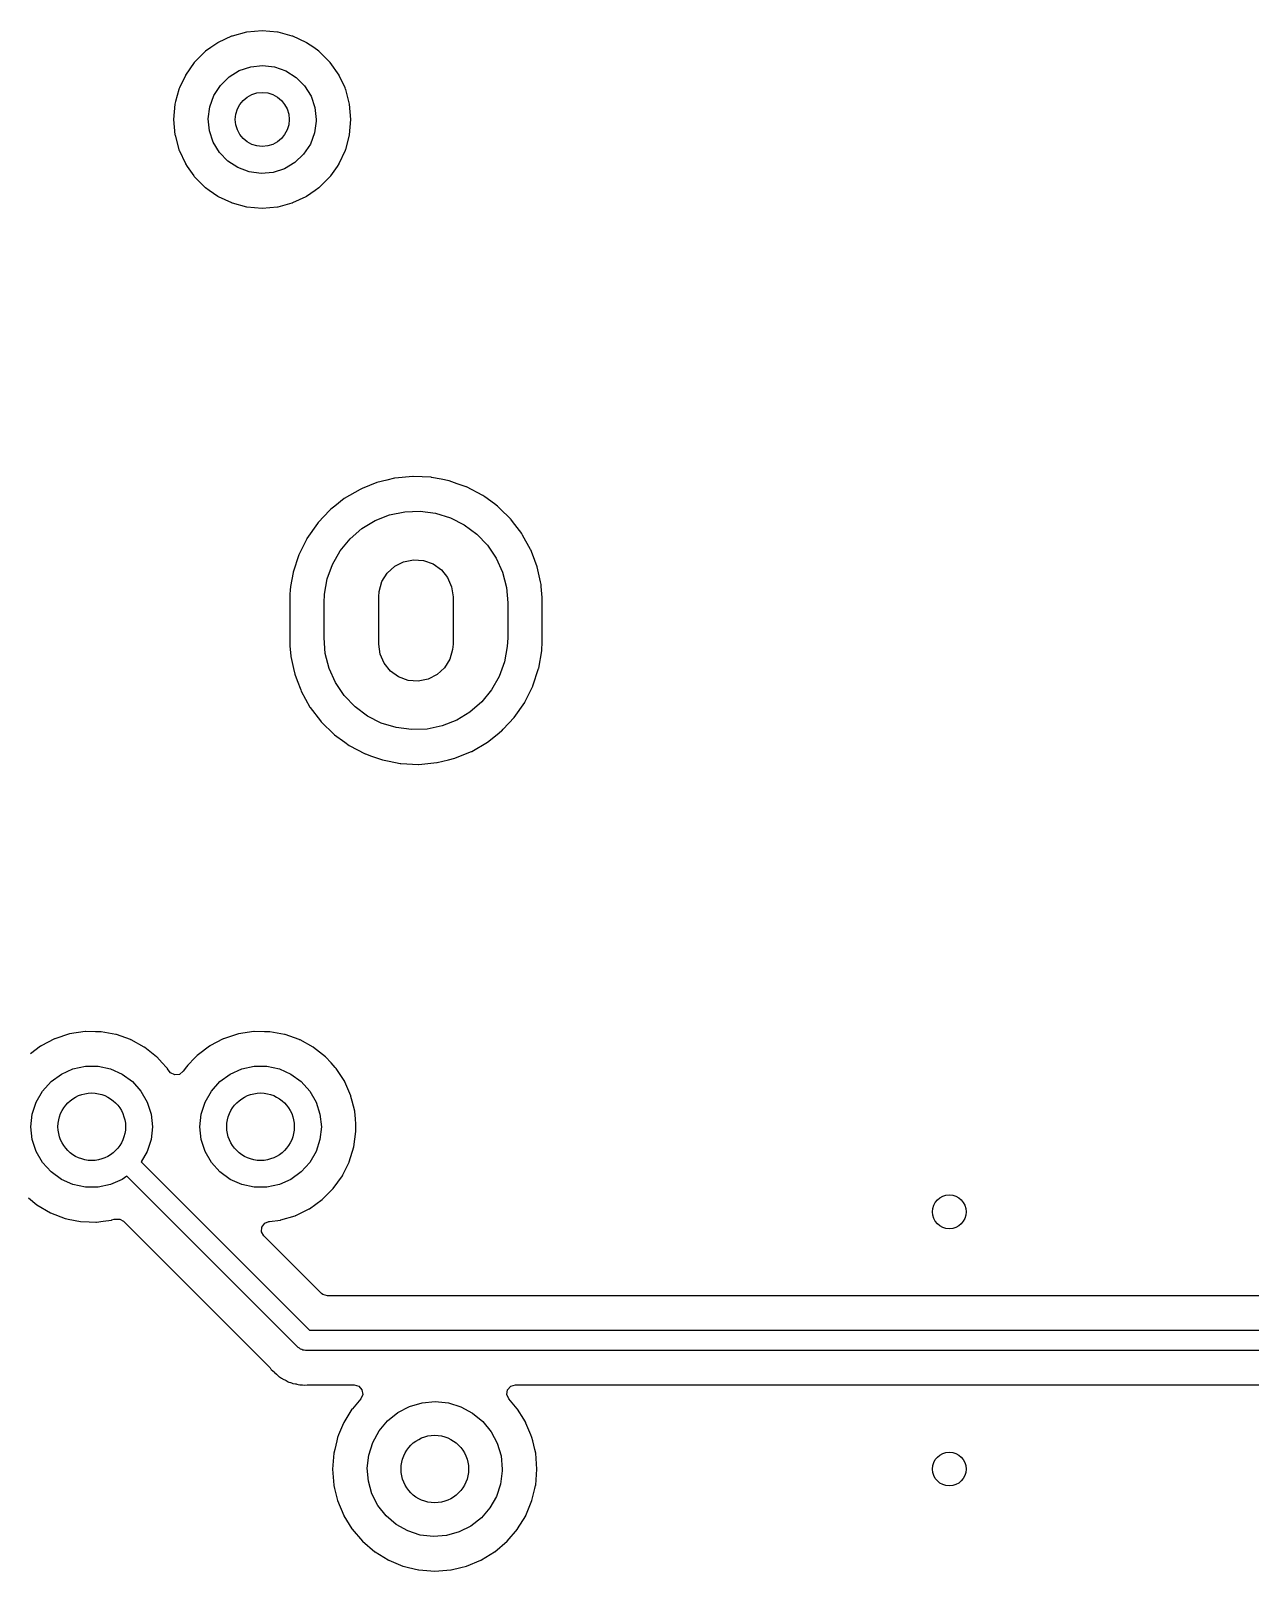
# Model space of a CAD drawing. Extents: x 123 to 292, y -246 to -33.
# Drawn here: x 232.02 to 250.07, y -164.33 to -141.51 of the extents above; entities that cross this region are included whole.
import ezdxf

# ---------------------------------------------------------------- set-up
doc = ezdxf.new("R2010")
doc.units = 0
doc.layers.add('BLACK', color=7, linetype='CONTINUOUS')

msp = doc.modelspace()

# ---------------------------------------------------------------- linework, layer by layer
at = {"layer": 'BLACK', "linetype": 'CONTINUOUS'}
for p, q in [((234.787, -141.687), (234.682, -141.76)), ((234.792, -141.684), (234.787, -141.687)), ((234.989, -141.592), (234.792, -141.684)), ((234.792, -141.684), (234.792, -141.684)), ((234.994, -141.59), (234.989, -141.592)), ((234.989, -141.592), (234.989, -141.592)), ((234.999, -141.588), (234.994, -141.59)), ((235.21, -141.532), (234.999, -141.588)), ((234.999, -141.588), (234.999, -141.588)), ((235.215, -141.531), (235.21, -141.532)), ((235.21, -141.532), (235.21, -141.532)), ((235.443, -141.511), (235.215, -141.531)), ((235.671, -141.531), (235.443, -141.511)), ((235.677, -141.532), (235.671, -141.531)), ((235.887, -141.588), (235.677, -141.532)), ((235.677, -141.532), (235.677, -141.532)), ((235.893, -141.59), (235.887, -141.588)), ((235.887, -141.588), (235.887, -141.588)), ((235.898, -141.592), (235.893, -141.59)), ((236.095, -141.684), (235.898, -141.592)), ((235.898, -141.592), (235.898, -141.592)), ((236.1, -141.687), (236.095, -141.684)), ((236.095, -141.684), (236.095, -141.684)), ((236.205, -141.76), (236.1, -141.687)), ((234.599, -141.818), (234.437, -141.98)), ((234.604, -141.815), (234.599, -141.818)), ((234.682, -141.76), (234.604, -141.815)), ((234.604, -141.815), (234.604, -141.815)), ((236.283, -141.815), (236.205, -141.76)), ((236.288, -141.818), (236.283, -141.815)), ((236.283, -141.815), (236.283, -141.815)), ((236.45, -141.98), (236.288, -141.818)), ((234.437, -141.98), (234.306, -142.167)), ((234.951, -142.194), (235.103, -142.1)), ((235.103, -142.1), (235.272, -142.043)), ((235.272, -142.043), (235.449, -142.024)), ((235.449, -142.024), (235.626, -142.045)), ((235.626, -142.045), (235.794, -142.105)), ((235.794, -142.105), (235.945, -142.201)), ((236.581, -142.167), (236.45, -141.98)), ((234.217, -142.357), (234.209, -142.375)), ((234.304, -142.172), (234.217, -142.357)), ((234.306, -142.167), (234.304, -142.172)), ((234.304, -142.172), (234.304, -142.172)), ((234.727, -142.468), (234.823, -142.319)), ((234.823, -142.319), (234.951, -142.194)), ((235.945, -142.201), (236.07, -142.327)), ((236.07, -142.327), (236.165, -142.479)), ((236.583, -142.172), (236.581, -142.167)), ((236.669, -142.357), (236.583, -142.172)), ((236.583, -142.172), (236.583, -142.172)), ((236.678, -142.375), (236.669, -142.357)), ((234.15, -142.596), (234.13, -142.824)), ((234.159, -142.56), (234.15, -142.596)), ((234.208, -142.38), (234.159, -142.56)), ((234.209, -142.375), (234.208, -142.38)), ((234.208, -142.38), (234.208, -142.38)), ((234.666, -142.636), (234.727, -142.468)), ((236.165, -142.479), (236.224, -142.647)), ((236.679, -142.38), (236.678, -142.375)), ((236.727, -142.56), (236.679, -142.38)), ((236.679, -142.38), (236.679, -142.38)), ((236.737, -142.596), (236.727, -142.56)), ((236.757, -142.824), (236.737, -142.596)), ((234.13, -142.824), (234.15, -143.052)), ((234.643, -142.813), (234.666, -142.636)), ((234.661, -142.991), (234.643, -142.813)), ((236.224, -142.647), (236.243, -142.824)), ((236.243, -142.824), (236.243, -142.847)), ((236.737, -143.052), (236.757, -142.824)), ((234.15, -143.052), (234.151, -143.058)), ((234.717, -143.16), (234.661, -142.991)), ((236.218, -143.023), (236.155, -143.19)), ((236.243, -142.847), (236.218, -143.023)), ((236.736, -143.058), (236.737, -143.052)), ((234.151, -143.058), (234.151, -143.058)), ((234.151, -143.058), (234.207, -143.267)), ((234.207, -143.267), (234.209, -143.273)), ((234.209, -143.273), (234.211, -143.278)), ((234.211, -143.278), (234.211, -143.278)), ((234.211, -143.278), (234.304, -143.476)), ((234.81, -143.312), (234.717, -143.16)), ((236.155, -143.19), (236.056, -143.338)), ((236.583, -143.476), (236.675, -143.278)), ((236.675, -143.278), (236.678, -143.273)), ((236.675, -143.278), (236.675, -143.278)), ((236.678, -143.273), (236.679, -143.267)), ((236.679, -143.267), (236.736, -143.058)), ((236.736, -143.058), (236.736, -143.058)), ((234.304, -143.476), (234.304, -143.476)), ((234.304, -143.476), (234.306, -143.481)), ((234.306, -143.481), (234.332, -143.519)), ((234.933, -143.441), (234.81, -143.312)), ((235.083, -143.538), (234.933, -143.441)), ((235.927, -143.461), (235.774, -143.553)), ((236.056, -143.338), (235.927, -143.461)), ((236.555, -143.519), (236.581, -143.481)), ((236.581, -143.481), (236.583, -143.476)), ((236.583, -143.476), (236.583, -143.476)), ((234.332, -143.519), (234.43, -143.658)), ((234.43, -143.658), (234.437, -143.668)), ((234.437, -143.668), (234.599, -143.83)), ((235.25, -143.6), (235.083, -143.538)), ((235.427, -143.624), (235.25, -143.6)), ((235.604, -143.608), (235.427, -143.624)), ((235.774, -143.553), (235.604, -143.608)), ((236.288, -143.83), (236.45, -143.668)), ((236.45, -143.668), (236.457, -143.658)), ((236.457, -143.658), (236.555, -143.519)), ((234.599, -143.83), (234.604, -143.834)), ((234.604, -143.834), (234.604, -143.834)), ((234.604, -143.834), (234.658, -143.872)), ((234.658, -143.872), (234.787, -143.962)), ((234.787, -143.962), (234.792, -143.964)), ((234.792, -143.964), (234.792, -143.964)), ((234.792, -143.964), (234.989, -144.056)), ((235.898, -144.056), (236.095, -143.964)), ((236.095, -143.964), (236.1, -143.962)), ((236.095, -143.964), (236.095, -143.964)), ((236.1, -143.962), (236.229, -143.872)), ((236.229, -143.872), (236.283, -143.834)), ((236.283, -143.834), (236.288, -143.83)), ((236.283, -143.834), (236.283, -143.834)), ((234.989, -144.056), (234.994, -144.058)), ((234.994, -144.058), (234.999, -144.06)), ((234.999, -144.06), (234.999, -144.06)), ((234.999, -144.06), (235.21, -144.116)), ((235.21, -144.116), (235.21, -144.116)), ((235.21, -144.116), (235.215, -144.118)), ((235.215, -144.118), (235.443, -144.138)), ((235.443, -144.138), (235.671, -144.118)), ((235.671, -144.118), (235.677, -144.116)), ((235.677, -144.116), (235.887, -144.06)), ((235.677, -144.116), (235.677, -144.116)), ((235.887, -144.06), (235.893, -144.058)), ((235.887, -144.06), (235.887, -144.06)), ((235.893, -144.058), (235.898, -144.056)), ((236.891, -148.303), (236.657, -148.44)), ((236.924, -148.29), (236.891, -148.303)), ((237.138, -148.203), (236.924, -148.29)), ((237.142, -148.201), (237.138, -148.203)), ((237.138, -148.203), (237.138, -148.203)), ((237.288, -148.165), (237.142, -148.201)), ((237.401, -148.138), (237.288, -148.165)), ((237.406, -148.137), (237.401, -148.138)), ((237.401, -148.138), (237.401, -148.138)), ((237.675, -148.111), (237.406, -148.137)), ((237.68, -148.111), (237.675, -148.111)), ((237.942, -148.124), (237.68, -148.111)), ((237.68, -148.111), (237.68, -148.111)), ((237.946, -148.124), (237.942, -148.124)), ((237.942, -148.124), (237.942, -148.124)), ((237.951, -148.125), (237.946, -148.124)), ((238.093, -148.153), (237.951, -148.125)), ((237.951, -148.125), (237.951, -148.125)), ((238.212, -148.177), (238.093, -148.153)), ((238.331, -148.219), (238.212, -148.177)), ((238.464, -148.266), (238.331, -148.219)), ((238.468, -148.267), (238.464, -148.266)), ((238.464, -148.266), (238.464, -148.266)), ((238.708, -148.393), (238.468, -148.267)), ((236.657, -148.44), (236.519, -148.55)), ((238.712, -148.396), (238.708, -148.393)), ((238.739, -148.416), (238.712, -148.396)), ((238.881, -148.519), (238.739, -148.416)), ((238.927, -148.553), (238.881, -148.519)), ((236.442, -148.613), (236.272, -148.795)), ((236.445, -148.609), (236.442, -148.613)), ((236.461, -148.596), (236.445, -148.609)), ((236.519, -148.55), (236.461, -148.596)), ((237.113, -148.766), (237.327, -148.681)), ((237.327, -148.681), (237.552, -148.634)), ((237.552, -148.634), (237.782, -148.626)), ((237.782, -148.626), (238.01, -148.656)), ((238.01, -148.656), (238.23, -148.724)), ((238.23, -148.724), (238.435, -148.828)), ((238.964, -148.589), (238.927, -148.553)), ((239.114, -148.736), (238.964, -148.589)), ((239.121, -148.743), (239.114, -148.736)), ((239.124, -148.746), (239.121, -148.743)), ((239.148, -148.778), (239.124, -148.746)), ((239.124, -148.746), (239.124, -148.746)), ((236.26, -148.808), (236.105, -149.03)), ((236.272, -148.795), (236.26, -148.808)), ((236.743, -149.036), (236.917, -148.885)), ((236.917, -148.885), (237.113, -148.766)), ((238.435, -148.828), (238.619, -148.965)), ((238.619, -148.965), (238.778, -149.132)), ((239.286, -148.958), (239.148, -148.778)), ((239.288, -148.962), (239.286, -148.958)), ((239.299, -148.982), (239.288, -148.962)), ((239.288, -148.962), (239.288, -148.962)), ((239.417, -149.195), (239.299, -148.982)), ((236.103, -149.034), (236.005, -149.231)), ((236.105, -149.03), (236.103, -149.034)), ((236.103, -149.034), (236.103, -149.034)), ((236.483, -149.414), (236.597, -149.214)), ((236.597, -149.214), (236.743, -149.036)), ((238.778, -149.132), (238.906, -149.323)), ((239.419, -149.199), (239.417, -149.195)), ((239.443, -149.263), (239.419, -149.199)), ((239.419, -149.199), (239.419, -149.199)), ((235.985, -149.273), (235.9, -149.531)), ((236.005, -149.231), (235.985, -149.273)), ((236.405, -149.63), (236.483, -149.414)), ((237.294, -149.543), (237.404, -149.442)), ((237.404, -149.442), (237.537, -149.375)), ((237.537, -149.375), (237.683, -149.345)), ((237.683, -149.345), (237.832, -149.356)), ((237.832, -149.356), (237.973, -149.407)), ((237.973, -149.407), (238.095, -149.493)), ((238.906, -149.323), (239.001, -149.532)), ((239.513, -149.449), (239.443, -149.263)), ((235.899, -149.535), (235.863, -149.743)), ((235.9, -149.531), (235.899, -149.535)), ((235.899, -149.535), (235.899, -149.535)), ((236.364, -149.856), (236.405, -149.63)), ((237.174, -149.814), (237.216, -149.67)), ((237.216, -149.67), (237.294, -149.543)), ((238.095, -149.493), (238.188, -149.609)), ((238.188, -149.609), (238.248, -149.746)), ((239.001, -149.532), (239.059, -149.755)), ((239.514, -149.453), (239.513, -149.449)), ((239.563, -149.675), (239.514, -149.453)), ((239.514, -149.453), (239.514, -149.453)), ((235.851, -149.85), (235.849, -149.884)), ((235.849, -149.884), (235.849, -150.573)), ((235.854, -149.802), (235.851, -149.85)), ((235.863, -149.743), (235.854, -149.798)), ((235.854, -149.798), (235.854, -149.802)), ((236.358, -149.984), (236.364, -149.856)), ((237.168, -149.894), (237.174, -149.814)), ((237.168, -150.594), (237.168, -149.894)), ((238.248, -149.746), (238.268, -149.894)), ((238.268, -149.894), (238.268, -150.594)), ((239.059, -149.755), (239.078, -149.984)), ((239.572, -149.714), (239.563, -149.675)), ((239.574, -149.743), (239.572, -149.714)), ((239.586, -149.906), (239.574, -149.743)), ((236.358, -150.504), (236.358, -149.984)), ((239.078, -149.984), (239.078, -150.504)), ((239.587, -149.915), (239.586, -149.906)), ((239.587, -150.604), (239.587, -149.915)), ((235.849, -150.573), (235.85, -150.575)), ((235.85, -150.575), (235.853, -150.619)), ((235.85, -150.575), (235.85, -150.575)), ((236.377, -150.733), (236.358, -150.504)), ((239.078, -150.504), (239.072, -150.632)), ((235.853, -150.619), (235.864, -150.774)), ((235.864, -150.774), (235.865, -150.779)), ((235.865, -150.779), (235.865, -150.779)), ((235.865, -150.779), (235.904, -150.957)), ((236.435, -150.956), (236.377, -150.733)), ((237.188, -150.742), (237.168, -150.594)), ((237.248, -150.879), (237.188, -150.742)), ((238.262, -150.674), (238.22, -150.818)), ((238.268, -150.594), (238.262, -150.674)), ((239.072, -150.632), (239.031, -150.858)), ((239.537, -150.953), (239.582, -150.694)), ((239.582, -150.69), (239.584, -150.646)), ((239.582, -150.694), (239.582, -150.69)), ((239.582, -150.694), (239.582, -150.694)), ((239.584, -150.646), (239.586, -150.606)), ((239.586, -150.606), (239.587, -150.604)), ((239.586, -150.606), (239.586, -150.606)), ((235.904, -150.957), (235.923, -151.039)), ((235.923, -151.039), (235.958, -151.133)), ((236.53, -151.165), (236.435, -150.956)), ((237.341, -150.995), (237.248, -150.879)), ((237.463, -151.081), (237.341, -150.995)), ((238.142, -150.945), (238.032, -151.046)), ((238.22, -150.818), (238.142, -150.945)), ((239.031, -150.858), (238.953, -151.074)), ((239.451, -151.215), (239.536, -150.957)), ((239.536, -150.957), (239.537, -150.953)), ((235.958, -151.133), (236.012, -151.274)), ((236.658, -151.356), (236.53, -151.165)), ((237.604, -151.132), (237.463, -151.081)), ((237.753, -151.143), (237.604, -151.132)), ((237.899, -151.113), (237.753, -151.143)), ((238.032, -151.046), (237.899, -151.113)), ((238.953, -151.074), (238.839, -151.274)), ((239.333, -151.454), (239.449, -151.219)), ((239.449, -151.219), (239.451, -151.215)), ((239.449, -151.219), (239.449, -151.219)), ((236.012, -151.274), (236.019, -151.293)), ((236.019, -151.293), (236.15, -151.53)), ((236.817, -151.523), (236.658, -151.356)), ((238.693, -151.452), (238.519, -151.603)), ((238.839, -151.274), (238.693, -151.452)), ((239.176, -151.68), (239.331, -151.458)), ((239.331, -151.458), (239.333, -151.454)), ((236.15, -151.53), (236.153, -151.533)), ((236.153, -151.533), (236.304, -151.731)), ((237.001, -151.66), (236.817, -151.523)), ((237.206, -151.764), (237.001, -151.66)), ((238.323, -151.722), (238.109, -151.807)), ((238.519, -151.603), (238.323, -151.722)), ((239.013, -151.855), (239.173, -151.684)), ((239.173, -151.684), (239.176, -151.68)), ((239.173, -151.684), (239.173, -151.684)), ((236.304, -151.731), (236.315, -151.745)), ((236.315, -151.745), (236.509, -151.935)), ((236.509, -151.935), (236.512, -151.938)), ((236.512, -151.938), (236.512, -151.938)), ((236.512, -151.938), (236.664, -152.048)), ((237.426, -151.832), (237.206, -151.764)), ((237.654, -151.862), (237.426, -151.832)), ((237.884, -151.854), (237.654, -151.862)), ((238.109, -151.807), (237.884, -151.854)), ((238.779, -152.048), (238.924, -151.932)), ((238.924, -151.932), (238.987, -151.881)), ((238.987, -151.881), (238.991, -151.879)), ((238.987, -151.881), (238.987, -151.881)), ((238.991, -151.879), (239.013, -151.855)), ((236.664, -152.048), (236.728, -152.095)), ((236.728, -152.095), (236.968, -152.221)), ((238.545, -152.185), (238.779, -152.048)), ((236.968, -152.221), (236.972, -152.222)), ((236.972, -152.222), (236.972, -152.222)), ((236.972, -152.222), (237.06, -152.253)), ((237.06, -152.253), (237.224, -152.311)), ((237.224, -152.311), (237.322, -152.33)), ((237.322, -152.33), (237.485, -152.363)), ((237.485, -152.363), (237.485, -152.363)), ((237.485, -152.363), (237.49, -152.364)), ((237.49, -152.364), (237.494, -152.364)), ((237.494, -152.364), (237.494, -152.364)), ((237.494, -152.364), (237.756, -152.377)), ((237.756, -152.377), (237.756, -152.377)), ((237.756, -152.377), (237.761, -152.377)), ((237.761, -152.377), (238.03, -152.351)), ((238.03, -152.351), (238.035, -152.35)), ((238.035, -152.35), (238.2, -152.31)), ((238.035, -152.35), (238.035, -152.35)), ((238.2, -152.31), (238.294, -152.287)), ((238.294, -152.287), (238.453, -152.222)), ((238.453, -152.222), (238.541, -152.187)), ((238.541, -152.187), (238.545, -152.185)), ((238.541, -152.187), (238.541, -152.187)), ((232.366, -156.443), (232.169, -156.546)), ((232.37, -156.441), (232.366, -156.443)), ((232.366, -156.443), (232.366, -156.443)), ((232.59, -156.369), (232.37, -156.441)), ((232.819, -156.334), (232.59, -156.369)), ((232.825, -156.334), (232.819, -156.334)), ((232.974, -156.336), (232.825, -156.334)), ((232.825, -156.334), (232.825, -156.334)), ((233.051, -156.337), (232.974, -156.336)), ((233.056, -156.338), (233.051, -156.337)), ((233.274, -156.377), (233.056, -156.338)), ((233.056, -156.338), (233.056, -156.338)), ((233.279, -156.378), (233.274, -156.377)), ((233.274, -156.377), (233.274, -156.377)), ((233.284, -156.379), (233.279, -156.378)), ((233.492, -156.453), (233.284, -156.379)), ((233.284, -156.379), (233.284, -156.379)), ((233.497, -156.455), (233.492, -156.453)), ((233.492, -156.453), (233.492, -156.453)), ((233.502, -156.457), (233.497, -156.455)), ((233.696, -156.564), (233.502, -156.457)), ((233.502, -156.457), (233.502, -156.457)), ((234.866, -156.443), (234.669, -156.546)), ((234.87, -156.441), (234.866, -156.443)), ((234.866, -156.443), (234.866, -156.443)), ((235.09, -156.369), (234.87, -156.441)), ((235.319, -156.334), (235.09, -156.369)), ((235.325, -156.334), (235.319, -156.334)), ((235.474, -156.336), (235.325, -156.334)), ((235.325, -156.334), (235.325, -156.334)), ((235.551, -156.337), (235.474, -156.336)), ((235.556, -156.338), (235.551, -156.337)), ((235.774, -156.377), (235.556, -156.338)), ((235.556, -156.338), (235.556, -156.338)), ((235.779, -156.378), (235.774, -156.377)), ((235.774, -156.377), (235.774, -156.377)), ((235.784, -156.379), (235.779, -156.378)), ((235.992, -156.453), (235.784, -156.379)), ((235.784, -156.379), (235.784, -156.379)), ((235.997, -156.455), (235.992, -156.453)), ((235.992, -156.453), (235.992, -156.453)), ((236.002, -156.457), (235.997, -156.455)), ((236.196, -156.564), (236.002, -156.457)), ((236.002, -156.457), (236.002, -156.457)), ((232.161, -156.551), (232.013, -156.662)), ((232.165, -156.548), (232.161, -156.551)), ((232.161, -156.551), (232.161, -156.551)), ((232.169, -156.546), (232.165, -156.548)), ((233.7, -156.567), (233.696, -156.564)), ((233.696, -156.564), (233.696, -156.564)), ((233.704, -156.57), (233.7, -156.567)), ((233.878, -156.707), (233.704, -156.57)), ((233.704, -156.57), (233.704, -156.57)), ((233.882, -156.71), (233.878, -156.707)), ((233.878, -156.707), (233.878, -156.707)), ((233.963, -156.799), (233.882, -156.71)), ((234.446, -156.722), (234.343, -156.83)), ((234.48, -156.687), (234.446, -156.722)), ((234.498, -156.673), (234.48, -156.687)), ((234.661, -156.551), (234.498, -156.673)), ((234.665, -156.548), (234.661, -156.551)), ((234.661, -156.551), (234.661, -156.551)), ((234.669, -156.546), (234.665, -156.548)), ((236.2, -156.567), (236.196, -156.564)), ((236.196, -156.564), (236.196, -156.564)), ((236.204, -156.57), (236.2, -156.567)), ((236.378, -156.707), (236.204, -156.57)), ((236.204, -156.57), (236.204, -156.57)), ((236.382, -156.71), (236.378, -156.707)), ((236.378, -156.707), (236.378, -156.707)), ((236.463, -156.799), (236.382, -156.71)), ((232.316, -157.075), (232.468, -156.965)), ((232.468, -156.965), (232.64, -156.888)), ((232.64, -156.888), (232.824, -156.849)), ((232.824, -156.849), (233.012, -156.849)), ((233.012, -156.849), (233.196, -156.888)), ((233.196, -156.888), (233.368, -156.965)), ((233.368, -156.965), (233.52, -157.075)), ((234.024, -156.867), (233.963, -156.799)), ((234.038, -156.882), (234.024, -156.867)), ((234.041, -156.886), (234.038, -156.882)), ((234.063, -156.921), (234.041, -156.886)), ((234.041, -156.886), (234.041, -156.886)), ((234.084, -156.945), (234.063, -156.921)), ((234.147, -156.976), (234.084, -156.945)), ((234.218, -156.968), (234.147, -156.976)), ((234.273, -156.923), (234.218, -156.968)), ((234.32, -156.855), (234.273, -156.923)), ((234.343, -156.83), (234.32, -156.855)), ((234.816, -157.075), (234.968, -156.965)), ((234.968, -156.965), (235.14, -156.888)), ((235.14, -156.888), (235.324, -156.849)), ((235.324, -156.849), (235.512, -156.849)), ((235.512, -156.849), (235.696, -156.888)), ((235.696, -156.888), (235.868, -156.965)), ((235.868, -156.965), (236.02, -157.075)), ((236.524, -156.867), (236.463, -156.799)), ((236.538, -156.882), (236.524, -156.867)), ((236.664, -157.076), (236.538, -156.882)), ((232.19, -157.215), (232.316, -157.075)), ((233.52, -157.075), (233.646, -157.215)), ((234.69, -157.215), (234.816, -157.075)), ((236.02, -157.075), (236.146, -157.215)), ((236.666, -157.081), (236.664, -157.076)), ((236.754, -157.284), (236.666, -157.081)), ((236.666, -157.081), (236.666, -157.081)), ((232.038, -157.557), (232.096, -157.378)), ((232.096, -157.378), (232.19, -157.215)), ((233.646, -157.215), (233.74, -157.378)), ((233.74, -157.378), (233.798, -157.557)), ((234.538, -157.557), (234.596, -157.378)), ((234.596, -157.378), (234.69, -157.215)), ((236.146, -157.215), (236.24, -157.378)), ((236.24, -157.378), (236.298, -157.557)), ((236.756, -157.289), (236.754, -157.284)), ((236.757, -157.294), (236.756, -157.289)), ((236.775, -157.364), (236.757, -157.294)), ((236.757, -157.294), (236.757, -157.294)), ((236.812, -157.513), (236.775, -157.364)), ((232.018, -157.744), (232.038, -157.557)), ((233.798, -157.557), (233.818, -157.744)), ((234.518, -157.744), (234.538, -157.557)), ((236.298, -157.557), (236.318, -157.744)), ((236.813, -157.518), (236.812, -157.513)), ((236.822, -157.627), (236.813, -157.518)), ((236.813, -157.518), (236.813, -157.518)), ((236.828, -157.705), (236.822, -157.627)), ((232.038, -157.931), (232.018, -157.744)), ((233.818, -157.744), (233.798, -157.931)), ((234.538, -157.931), (234.518, -157.744)), ((236.318, -157.744), (236.298, -157.931)), ((236.799, -158.043), (236.83, -157.813)), ((236.831, -157.744), (236.828, -157.705)), ((236.83, -157.813), (236.831, -157.761)), ((236.831, -157.747), (236.831, -157.744)), ((236.831, -157.761), (236.831, -157.747)), ((236.831, -157.747), (236.831, -157.747)), ((232.096, -158.11), (232.038, -157.931)), ((232.19, -158.273), (232.096, -158.11)), ((233.74, -158.11), (233.651, -158.265)), ((233.798, -157.931), (233.74, -158.11)), ((234.596, -158.11), (234.538, -157.931)), ((234.69, -158.273), (234.596, -158.11)), ((236.24, -158.11), (236.146, -158.273)), ((236.298, -157.931), (236.24, -158.11)), ((236.732, -158.264), (236.799, -158.043)), ((232.316, -158.413), (232.19, -158.273)), ((233.651, -158.265), (236.145, -160.759)), ((234.816, -158.413), (234.69, -158.273)), ((236.146, -158.273), (236.02, -158.413)), ((236.637, -158.457), (236.73, -158.269)), ((236.73, -158.269), (236.732, -158.264)), ((236.73, -158.269), (236.73, -158.269)), ((232.468, -158.523), (232.316, -158.413)), ((232.64, -158.6), (232.468, -158.523)), ((233.368, -158.523), (233.196, -158.6)), ((233.436, -158.474), (233.368, -158.523)), ((235.977, -161.015), (233.436, -158.474)), ((234.968, -158.523), (234.816, -158.413)), ((235.14, -158.6), (234.968, -158.523)), ((235.868, -158.523), (235.696, -158.6)), ((236.02, -158.413), (235.868, -158.523)), ((236.494, -158.66), (236.629, -158.472)), ((236.629, -158.472), (236.637, -158.457)), ((231.982, -158.797), (232.107, -158.902)), ((232.824, -158.639), (232.64, -158.6)), ((233.012, -158.639), (232.824, -158.639)), ((233.196, -158.6), (233.012, -158.639)), ((235.324, -158.639), (235.14, -158.6)), ((235.512, -158.639), (235.324, -158.639)), ((235.696, -158.6), (235.512, -158.639)), ((236.33, -158.823), (236.494, -158.66)), ((232.107, -158.902), (232.307, -159.019)), ((232.307, -159.019), (232.524, -159.101)), ((235.938, -159.058), (236.137, -158.96)), ((236.137, -158.96), (236.142, -158.958)), ((236.137, -158.96), (236.137, -158.96)), ((236.142, -158.958), (236.33, -158.823)), ((232.524, -159.101), (232.529, -159.102)), ((232.529, -159.102), (232.529, -159.102)), ((232.529, -159.102), (232.57, -159.111)), ((232.57, -159.111), (232.751, -159.147)), ((232.751, -159.147), (232.881, -159.152)), ((232.881, -159.152), (232.977, -159.156)), ((232.977, -159.156), (232.977, -159.156)), ((232.977, -159.156), (232.982, -159.156)), ((232.982, -159.156), (232.987, -159.155)), ((232.987, -159.155), (233.087, -159.142)), ((232.987, -159.155), (232.987, -159.155)), ((233.087, -159.142), (233.212, -159.126)), ((233.212, -159.126), (233.217, -159.125)), ((233.217, -159.125), (233.248, -159.115)), ((233.217, -159.125), (233.217, -159.125)), ((233.248, -159.115), (233.261, -159.112)), ((233.261, -159.112), (233.332, -159.111)), ((233.332, -159.111), (233.386, -159.143)), ((233.386, -159.143), (235.559, -161.317)), ((235.434, -159.3), (235.439, -159.229)), ((235.439, -159.229), (235.481, -159.172)), ((235.481, -159.172), (235.541, -159.148)), ((235.541, -159.148), (235.548, -159.147)), ((235.548, -159.147), (235.712, -159.126)), ((235.712, -159.126), (235.717, -159.125)), ((235.717, -159.125), (235.929, -159.061)), ((235.717, -159.125), (235.717, -159.125)), ((235.929, -159.061), (235.934, -159.06)), ((235.934, -159.06), (235.938, -159.058)), ((235.468, -159.362), (235.434, -159.3)), ((236.319, -160.214), (235.468, -159.362)), ((236.34, -160.23), (236.319, -160.214)), ((236.408, -160.25), (236.34, -160.23)), ((256.385, -160.25), (236.408, -160.25)), ((236.145, -160.759), (271.057, -160.759)), ((235.994, -161.025), (235.977, -161.015)), ((236.008, -161.039), (235.994, -161.025)), ((236.027, -161.044), (236.008, -161.039)), ((236.044, -161.054), (236.027, -161.044)), ((236.064, -161.054), (236.044, -161.054)), ((236.083, -161.059), (236.064, -161.054)), ((271.12, -161.059), (236.083, -161.059)), ((235.559, -161.317), (235.567, -161.325)), ((235.567, -161.325), (235.572, -161.332)), ((235.572, -161.332), (235.577, -161.338)), ((235.577, -161.338), (235.577, -161.338)), ((235.577, -161.338), (235.623, -161.381)), ((235.623, -161.381), (235.626, -161.383)), ((235.626, -161.383), (235.647, -161.404)), ((235.647, -161.404), (235.65, -161.407)), ((235.65, -161.407), (235.659, -161.414)), ((235.659, -161.414), (235.693, -161.446)), ((235.693, -161.446), (235.7, -161.45)), ((235.7, -161.45), (235.7, -161.45)), ((235.7, -161.45), (235.712, -161.456)), ((235.712, -161.456), (235.728, -161.467)), ((235.728, -161.467), (235.738, -161.475)), ((235.738, -161.475), (235.745, -161.48)), ((235.745, -161.48), (235.752, -161.483)), ((235.752, -161.483), (235.752, -161.483)), ((235.752, -161.483), (235.788, -161.499)), ((235.788, -161.499), (235.798, -161.504)), ((235.798, -161.504), (235.828, -161.52)), ((235.828, -161.52), (235.839, -161.526)), ((235.839, -161.526), (235.859, -161.531)), ((235.859, -161.531), (235.878, -161.538)), ((235.878, -161.538), (235.898, -161.546)), ((235.898, -161.546), (235.933, -161.552)), ((235.933, -161.552), (235.943, -161.554)), ((235.943, -161.554), (235.955, -161.556)), ((235.955, -161.556), (235.976, -161.561)), ((235.976, -161.561), (236, -161.567)), ((236, -161.567), (236.021, -161.567)), ((236.021, -161.567), (236.041, -161.569)), ((236.041, -161.569), (236.062, -161.572)), ((236.062, -161.572), (236.108, -161.568)), ((236.108, -161.568), (236.12, -161.567)), ((236.12, -161.567), (236.805, -161.567)), ((236.805, -161.567), (236.874, -161.588)), ((236.874, -161.588), (236.92, -161.641)), ((236.93, -161.711), (236.901, -161.775)), ((236.92, -161.641), (236.93, -161.711)), ((239.066, -161.711), (239.076, -161.64)), ((239.095, -161.775), (239.066, -161.711)), ((239.076, -161.64), (239.123, -161.587)), ((239.123, -161.587), (239.191, -161.567)), ((239.191, -161.567), (271.038, -161.567)), ((236.771, -161.929), (236.68, -162.077)), ((236.774, -161.925), (236.771, -161.929)), ((236.771, -161.929), (236.771, -161.929)), ((236.777, -161.921), (236.774, -161.925)), ((236.901, -161.775), (236.777, -161.921)), ((236.777, -161.921), (236.777, -161.921)), ((237.298, -162.1), (237.45, -161.977)), ((237.45, -161.977), (237.623, -161.887)), ((237.623, -161.887), (237.811, -161.832)), ((237.811, -161.832), (238.005, -161.814)), ((238.005, -161.814), (238.199, -161.834)), ((238.199, -161.834), (238.386, -161.892)), ((238.386, -161.892), (238.557, -161.985)), ((238.557, -161.985), (238.708, -162.109)), ((239.219, -161.921), (239.095, -161.775)), ((239.222, -161.925), (239.219, -161.921)), ((239.219, -161.921), (239.219, -161.921)), ((239.225, -161.929), (239.222, -161.925)), ((239.316, -162.077), (239.225, -161.929)), ((239.225, -161.929), (239.225, -161.929)), ((236.648, -162.132), (236.574, -162.309)), ((236.65, -162.127), (236.648, -162.132)), ((236.648, -162.132), (236.648, -162.132)), ((236.68, -162.077), (236.65, -162.127)), ((237.173, -162.249), (237.298, -162.1)), ((238.708, -162.109), (238.831, -162.261)), ((239.346, -162.127), (239.316, -162.077)), ((239.348, -162.132), (239.346, -162.127)), ((239.422, -162.309), (239.348, -162.132)), ((239.348, -162.132), (239.348, -162.132)), ((236.546, -162.398), (236.517, -162.523)), ((236.559, -162.346), (236.546, -162.398)), ((236.574, -162.309), (236.559, -162.346)), ((237.02, -162.606), (237.079, -162.42)), ((237.079, -162.42), (237.173, -162.249)), ((238.831, -162.261), (238.923, -162.433)), ((238.923, -162.433), (238.979, -162.62)), ((239.437, -162.346), (239.422, -162.309)), ((239.45, -162.398), (239.437, -162.346)), ((239.479, -162.523), (239.45, -162.398)), ((236.503, -162.577), (236.485, -162.814)), ((236.517, -162.523), (236.503, -162.577)), ((236.998, -162.8), (237.02, -162.606)), ((238.979, -162.62), (238.998, -162.814)), ((239.493, -162.577), (239.479, -162.523)), ((239.511, -162.814), (239.493, -162.577)), ((236.485, -162.814), (236.503, -163.051)), ((237.014, -162.995), (236.998, -162.8)), ((238.998, -162.842), (238.973, -163.036)), ((238.998, -162.814), (238.998, -162.842)), ((239.493, -163.051), (239.511, -162.814)), ((236.503, -163.051), (236.505, -163.056)), ((236.505, -163.056), (236.505, -163.056)), ((236.505, -163.056), (236.515, -163.1)), ((236.515, -163.1), (236.559, -163.282)), ((237.068, -163.182), (237.014, -162.995)), ((238.973, -163.036), (238.912, -163.221)), ((239.437, -163.282), (239.481, -163.1)), ((239.481, -163.1), (239.491, -163.056)), ((239.491, -163.056), (239.493, -163.051)), ((239.491, -163.056), (239.491, -163.056)), ((236.559, -163.282), (236.65, -163.501)), ((237.157, -163.356), (237.068, -163.182)), ((237.279, -163.509), (237.157, -163.356)), ((238.912, -163.221), (238.815, -163.39)), ((239.346, -163.501), (239.437, -163.282)), ((236.65, -163.501), (236.652, -163.505)), ((236.652, -163.505), (236.771, -163.699)), ((237.427, -163.635), (237.279, -163.509)), ((238.688, -163.538), (238.534, -163.658)), ((238.815, -163.39), (238.688, -163.538)), ((239.225, -163.699), (239.344, -163.505)), ((239.344, -163.505), (239.346, -163.501)), ((236.771, -163.699), (236.771, -163.699)), ((236.771, -163.699), (236.774, -163.703)), ((236.774, -163.703), (236.928, -163.884)), ((237.598, -163.73), (237.427, -163.635)), ((237.783, -163.791), (237.598, -163.73)), ((237.977, -163.814), (237.783, -163.791)), ((238.172, -163.799), (237.977, -163.814)), ((238.36, -163.746), (238.172, -163.799)), ((238.534, -163.658), (238.36, -163.746)), ((239.068, -163.884), (239.222, -163.703)), ((239.222, -163.703), (239.225, -163.699)), ((239.225, -163.699), (239.225, -163.699)), ((236.928, -163.884), (237.109, -164.038)), ((237.109, -164.038), (237.113, -164.041)), ((237.113, -164.041), (237.113, -164.041)), ((237.113, -164.041), (237.307, -164.16)), ((238.689, -164.16), (238.883, -164.041)), ((238.883, -164.041), (238.887, -164.038)), ((238.883, -164.041), (238.883, -164.041)), ((238.887, -164.038), (239.068, -163.884)), ((237.307, -164.16), (237.311, -164.162)), ((237.311, -164.162), (237.316, -164.164)), ((237.316, -164.164), (237.316, -164.164)), ((237.316, -164.164), (237.526, -164.251)), ((237.526, -164.251), (237.53, -164.253)), ((237.53, -164.253), (237.611, -164.272)), ((237.611, -164.272), (237.756, -164.307)), ((238.24, -164.307), (238.385, -164.272)), ((238.385, -164.272), (238.466, -164.253)), ((238.466, -164.253), (238.47, -164.251)), ((238.47, -164.251), (238.68, -164.164)), ((238.68, -164.164), (238.685, -164.162)), ((238.68, -164.164), (238.68, -164.164)), ((238.685, -164.162), (238.689, -164.16)), ((237.756, -164.307), (237.756, -164.307)), ((237.756, -164.307), (237.761, -164.309)), ((237.761, -164.309), (237.998, -164.327)), ((237.998, -164.327), (238.235, -164.309)), ((238.235, -164.309), (238.24, -164.307)), ((238.24, -164.307), (238.24, -164.307))]:
    msp.add_line(p, q, dxfattribs=at)
at = {"layer": 'BLACK'}
for centre, radius in [((235.443, -142.824), 0.4), ((232.918, -157.744), 0.5), ((235.418, -157.744), 0.5), ((245.618, -159.004), 0.25), ((237.998, -162.814), 0.5), ((245.618, -162.814), 0.25)]:
    msp.add_circle(centre, radius, dxfattribs=at)

doc.saveas('drawing.dxf')
